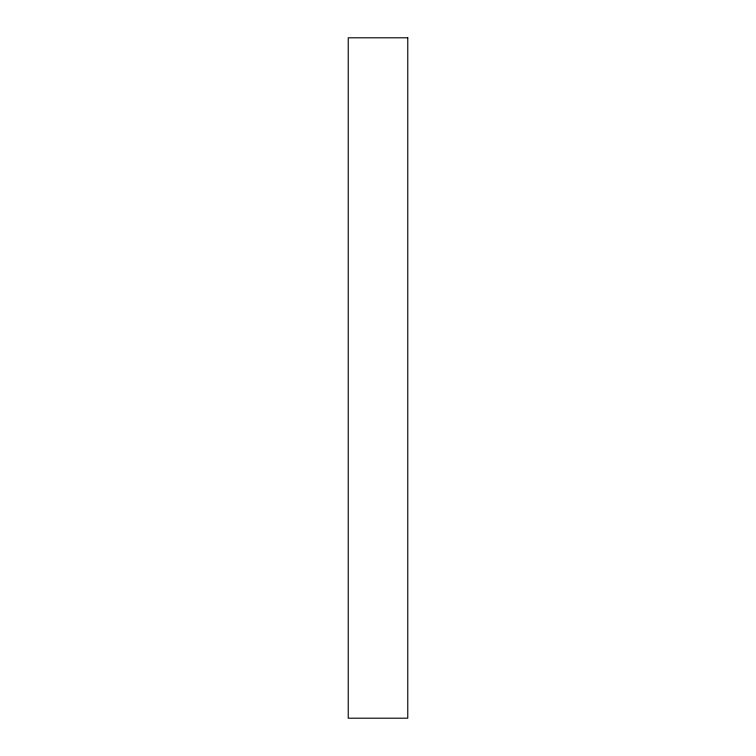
<?xml version="1.0" encoding="UTF-8"?>
<svg xmlns="http://www.w3.org/2000/svg" width="756" height="756" viewBox="0 0 756 756"><rect width="100%" height="100%" fill="white"/><g stroke="black" fill="none" stroke-linecap="round" stroke-linejoin="round"><path stroke-width="1.13" d="M407.767 37.8L348.232 37.8L348.232 718.2L407.767 718.2L407.767 37.8"/></g></svg>
